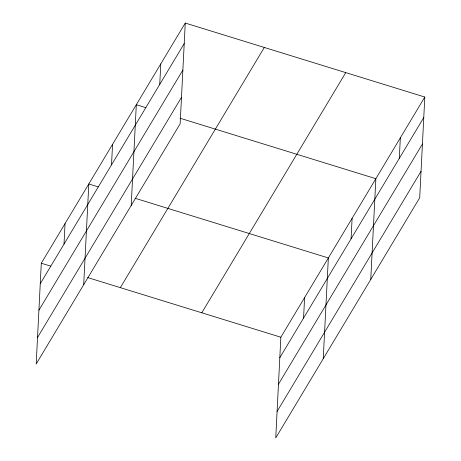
<?xml version="1.0" encoding="UTF-8"?>
<svg xmlns="http://www.w3.org/2000/svg" width="461" height="461" viewBox="0 0 461 461"><rect width="100%" height="100%" fill="white"/><g stroke="black" fill="none" stroke-linecap="round" stroke-linejoin="round"><path stroke-width="0.69" d="M185.259 23.05L41.294 263.231L36.194 363.971L180.153 123.784L185.259 23.05L424.806 97.029L419.706 197.769L275.741 437.95L280.847 337.216L424.806 97.029M64.01 244.111L65.053 223.602M83.7 284.708L88.806 183.974L98.343 186.918M111.516 164.848L112.559 144.345M131.206 205.45L136.312 104.71L145.849 107.661M159.742 84.386L160.785 63.883M303.563 318.09L304.6 297.581M323.247 358.687L328.353 257.953L135.142 198.282M351.069 238.833L352.106 218.324M370.759 279.429L375.859 178.695L179.923 118.183M399.295 158.371L400.332 137.862M40.257 283.74L184.216 43.559M38.914 310.218L182.879 70.032M37.537 337.492L181.496 97.311M120.35 287.647L264.309 47.466M201.797 312.8L345.756 72.619M279.81 357.719L423.768 117.538M278.467 384.197L422.426 144.011M277.084 411.477L421.043 171.29M41.294 263.231L50.837 266.181M87.636 277.545L280.847 337.216"/></g></svg>
